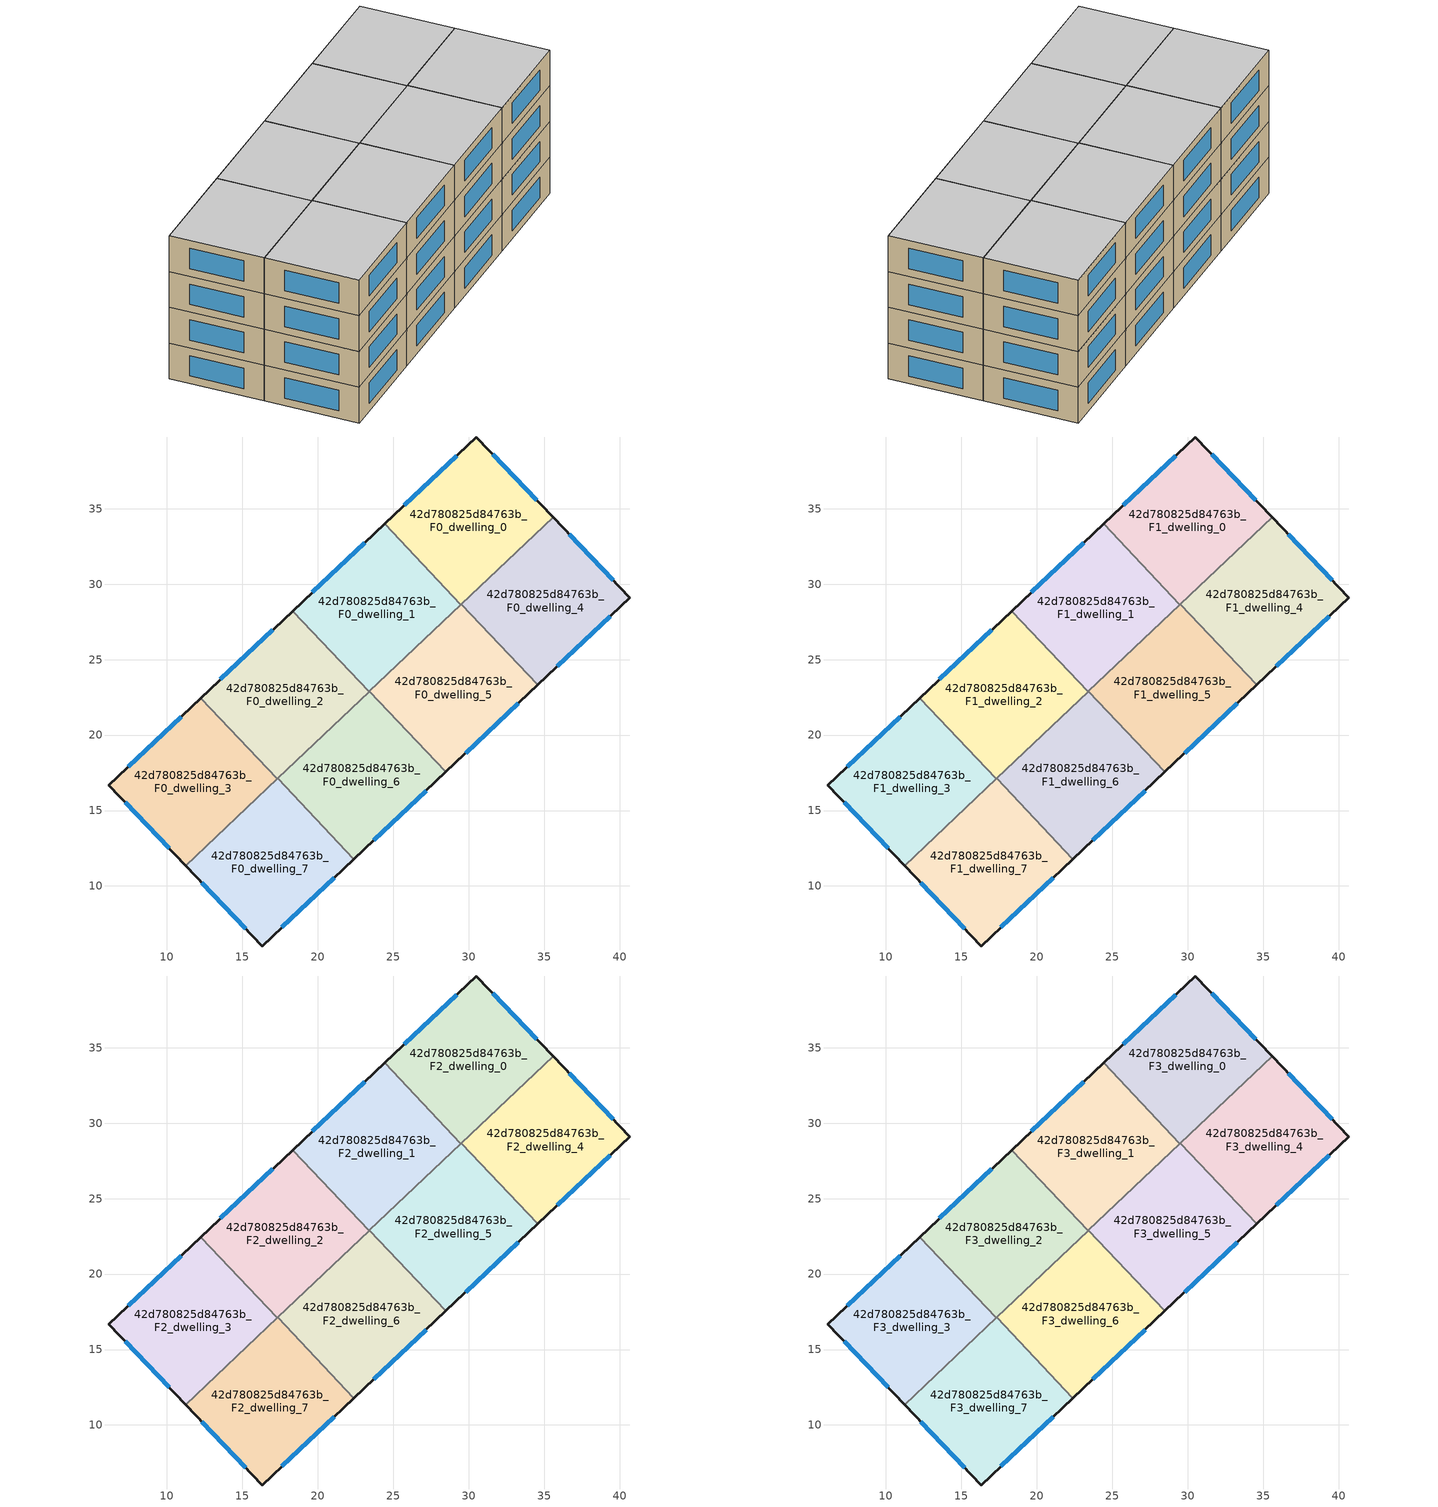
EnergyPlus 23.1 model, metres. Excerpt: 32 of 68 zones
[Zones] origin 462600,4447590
42d780825d84763b_F0_dwelling_0
 floor ground (EU_floor_Construction): 30.5,39.75 35.58,34.43 29.48,28.65 24.42,33.99 z0
 wall outside (EU_wall_Construction): 35.58,34.43 30.5,39.75 24.42,33.99 z0:3
 wall to 42d780825d84763b_F0_dwelling_1 (EU_wall_Construction): 24.42,33.99 29.48,28.65 z0:3
 wall to 42d780825d84763b_F0_dwelling_4 (EU_wall_Construction): 29.5,28.67 35.58,34.43 z0:3
 wall to 42d780825d84763b_F0_dwelling_5 (EU_wall_Construction): 29.48,28.65 29.5,28.67 z0:3
 window (EU_Window_Construction): 34.49,35.57 31.59,38.61 / 29.2,38.52 25.72,35.22 z0.64:2.36
42d780825d84763b_F0_dwelling_1
 floor ground (EU_floor_Construction): 24.42,33.99 29.48,28.65 23.39,22.88 18.33,28.22 z0
 wall outside (EU_wall_Construction): 24.42,33.99 18.33,28.22 z0:3
 wall to 42d780825d84763b_F0_dwelling_2 (EU_wall_Construction): 18.33,28.22 23.39,22.88 z0:3
 wall to 42d780825d84763b_F0_dwelling_5 (EU_wall_Construction): 23.42,22.9 29.48,28.65 z0:3
 wall to 42d780825d84763b_F0_dwelling_6 (EU_wall_Construction): 23.39,22.88 23.42,22.9 z0:3
 window (EU_Window_Construction): 23.11,32.75 19.63,29.45 z0.64:2.36
42d780825d84763b_F0_dwelling_2
 floor ground (EU_floor_Construction): 18.33,28.22 23.39,22.88 17.3,17.1 12.24,22.45 z0
 wall outside (EU_wall_Construction): 18.33,28.22 12.24,22.45 z0:3
 wall to 42d780825d84763b_F0_dwelling_3 (EU_wall_Construction): 12.24,22.45 17.3,17.1 z0:3
 wall to 42d780825d84763b_F0_dwelling_6 (EU_wall_Construction): 17.33,17.13 23.39,22.88 z0:3
 wall to 42d780825d84763b_F0_dwelling_7 (EU_wall_Construction): 17.3,17.1 17.33,17.13 z0:3
 window (EU_Window_Construction): 17.02,26.98 13.54,23.68 z0.64:2.36
42d780825d84763b_F0_dwelling_3
 floor ground (EU_floor_Construction): 12.24,22.45 17.3,17.1 11.23,11.35 6.14,16.67 z0
 wall outside (EU_wall_Construction): 12.24,22.45 6.14,16.67 11.23,11.35 z0:3
 wall to 42d780825d84763b_F0_dwelling_7 (EU_wall_Construction): 11.23,11.35 17.3,17.1 z0:3
 window (EU_Window_Construction): 7.23,15.53 10.14,12.49 / 10.93,21.21 7.45,17.91 z0.64:2.36
42d780825d84763b_F0_dwelling_4
 floor ground (EU_floor_Construction): 35.58,34.43 40.67,29.11 34.57,23.33 29.5,28.67 z0
 wall outside (EU_wall_Construction): 34.57,23.33 40.67,29.11 35.58,34.43 z0:3
 wall to 42d780825d84763b_F0_dwelling_5 (EU_wall_Construction): 29.5,28.67 34.57,23.33 z0:3
 window (EU_Window_Construction): 39.58,30.25 36.67,33.29 / 35.88,24.57 39.36,27.87 z0.64:2.36
42d780825d84763b_F0_dwelling_5
 floor ground (EU_floor_Construction): 29.5,28.67 34.57,23.33 28.48,17.56 23.42,22.9 z0
 wall outside (EU_wall_Construction): 28.48,17.56 34.57,23.33 z0:3
 wall to 42d780825d84763b_F0_dwelling_6 (EU_wall_Construction): 23.42,22.9 28.48,17.56 z0:3
 window (EU_Window_Construction): 29.78,18.79 33.26,22.09 z0.64:2.36
42d780825d84763b_F0_dwelling_6
 floor ground (EU_floor_Construction): 23.42,22.9 28.48,17.56 22.39,11.79 17.33,17.13 z0
 wall outside (EU_wall_Construction): 22.39,11.79 28.48,17.56 z0:3
 wall to 42d780825d84763b_F0_dwelling_7 (EU_wall_Construction): 17.33,17.13 22.39,11.79 z0:3
 window (EU_Window_Construction): 23.7,13.02 27.18,16.32 z0.64:2.36
42d780825d84763b_F0_dwelling_7
 floor ground (EU_floor_Construction): 17.33,17.13 22.39,11.79 16.31,6.02 11.23,11.35 z0
 wall outside (EU_wall_Construction): 11.23,11.35 16.31,6.02 22.39,11.79 z0:3
 window (EU_Window_Construction): 17.62,7.26 21.09,10.55 / 12.32,10.21 15.22,7.16 z0.64:2.36
42d780825d84763b_F1_dwelling_0
 floor to 42d780825d84763b_F0_dwelling_0 (EU_floor_Construction): 30.5,39.75 35.58,34.43 29.48,28.65 24.42,33.99 z3
 wall outside (EU_wall_Construction): 35.58,34.43 30.5,39.75 24.42,33.99 z3:6
 wall to 42d780825d84763b_F1_dwelling_1 (EU_wall_Construction): 24.42,33.99 29.48,28.65 z3:6
 wall to 42d780825d84763b_F1_dwelling_4 (EU_wall_Construction): 29.5,28.67 35.58,34.43 z3:6
 wall to 42d780825d84763b_F1_dwelling_5 (EU_wall_Construction): 29.48,28.65 29.5,28.67 z3:6
 window (EU_Window_Construction): 34.49,35.57 31.59,38.61 / 29.2,38.52 25.72,35.22 z3.64:5.36
42d780825d84763b_F1_dwelling_1
 floor to 42d780825d84763b_F0_dwelling_1 (EU_floor_Construction): 24.42,33.99 29.48,28.65 23.39,22.88 18.33,28.22 z3
 wall outside (EU_wall_Construction): 24.42,33.99 18.33,28.22 z3:6
 wall to 42d780825d84763b_F1_dwelling_2 (EU_wall_Construction): 18.33,28.22 23.39,22.88 z3:6
 wall to 42d780825d84763b_F1_dwelling_5 (EU_wall_Construction): 23.42,22.9 29.48,28.65 z3:6
 wall to 42d780825d84763b_F1_dwelling_6 (EU_wall_Construction): 23.39,22.88 23.42,22.9 z3:6
 window (EU_Window_Construction): 23.11,32.75 19.63,29.45 z3.64:5.36
42d780825d84763b_F1_dwelling_2
 floor to 42d780825d84763b_F0_dwelling_2 (EU_floor_Construction): 18.33,28.22 23.39,22.88 17.3,17.1 12.24,22.45 z3
 wall outside (EU_wall_Construction): 18.33,28.22 12.24,22.45 z3:6
 wall to 42d780825d84763b_F1_dwelling_3 (EU_wall_Construction): 12.24,22.45 17.3,17.1 z3:6
 wall to 42d780825d84763b_F1_dwelling_6 (EU_wall_Construction): 17.33,17.13 23.39,22.88 z3:6
 wall to 42d780825d84763b_F1_dwelling_7 (EU_wall_Construction): 17.3,17.1 17.33,17.13 z3:6
 window (EU_Window_Construction): 17.02,26.98 13.54,23.68 z3.64:5.36
42d780825d84763b_F1_dwelling_3
 floor to 42d780825d84763b_F0_dwelling_3 (EU_floor_Construction): 12.24,22.45 17.3,17.1 11.23,11.35 6.14,16.67 z3
 wall outside (EU_wall_Construction): 12.24,22.45 6.14,16.67 11.23,11.35 z3:6
 wall to 42d780825d84763b_F1_dwelling_7 (EU_wall_Construction): 11.23,11.35 17.3,17.1 z3:6
 window (EU_Window_Construction): 7.23,15.53 10.14,12.49 / 10.93,21.21 7.45,17.91 z3.64:5.36
42d780825d84763b_F1_dwelling_4
 floor to 42d780825d84763b_F0_dwelling_4 (EU_floor_Construction): 35.58,34.43 40.67,29.11 34.57,23.33 29.5,28.67 z3
 wall outside (EU_wall_Construction): 34.57,23.33 40.67,29.11 35.58,34.43 z3:6
 wall to 42d780825d84763b_F1_dwelling_5 (EU_wall_Construction): 29.5,28.67 34.57,23.33 z3:6
 window (EU_Window_Construction): 39.58,30.25 36.67,33.29 / 35.88,24.57 39.36,27.87 z3.64:5.36
42d780825d84763b_F1_dwelling_5
 floor to 42d780825d84763b_F0_dwelling_5 (EU_floor_Construction): 29.5,28.67 34.57,23.33 28.48,17.56 23.42,22.9 z3
 wall outside (EU_wall_Construction): 28.48,17.56 34.57,23.33 z3:6
 wall to 42d780825d84763b_F1_dwelling_6 (EU_wall_Construction): 23.42,22.9 28.48,17.56 z3:6
 window (EU_Window_Construction): 29.78,18.79 33.26,22.09 z3.64:5.36
42d780825d84763b_F1_dwelling_6
 floor to 42d780825d84763b_F0_dwelling_6 (EU_floor_Construction): 23.42,22.9 28.48,17.56 22.39,11.79 17.33,17.13 z3
 wall outside (EU_wall_Construction): 22.39,11.79 28.48,17.56 z3:6
 wall to 42d780825d84763b_F1_dwelling_7 (EU_wall_Construction): 17.33,17.13 22.39,11.79 z3:6
 window (EU_Window_Construction): 23.7,13.02 27.18,16.32 z3.64:5.36
42d780825d84763b_F1_dwelling_7
 floor to 42d780825d84763b_F0_dwelling_7 (EU_floor_Construction): 17.33,17.13 22.39,11.79 16.31,6.02 11.23,11.35 z3
 wall outside (EU_wall_Construction): 11.23,11.35 16.31,6.02 22.39,11.79 z3:6
 window (EU_Window_Construction): 17.62,7.26 21.09,10.55 / 12.32,10.21 15.22,7.16 z3.64:5.36
42d780825d84763b_F2_dwelling_0
 floor to 42d780825d84763b_F1_dwelling_0 (EU_floor_Construction): 30.5,39.75 35.58,34.43 29.48,28.65 24.42,33.99 z6
 wall outside (EU_wall_Construction): 35.58,34.43 30.5,39.75 24.42,33.99 z6:9
 wall to 42d780825d84763b_F2_dwelling_1 (EU_wall_Construction): 24.42,33.99 29.48,28.65 z6:9
 wall to 42d780825d84763b_F2_dwelling_4 (EU_wall_Construction): 29.5,28.67 35.58,34.43 z6:9
 wall to 42d780825d84763b_F2_dwelling_5 (EU_wall_Construction): 29.48,28.65 29.5,28.67 z6:9
 window (EU_Window_Construction): 34.49,35.57 31.59,38.61 / 29.2,38.52 25.72,35.22 z6.64:8.36
42d780825d84763b_F2_dwelling_1
 floor to 42d780825d84763b_F1_dwelling_1 (EU_floor_Construction): 24.42,33.99 29.48,28.65 23.39,22.88 18.33,28.22 z6
 wall outside (EU_wall_Construction): 24.42,33.99 18.33,28.22 z6:9
 wall to 42d780825d84763b_F2_dwelling_2 (EU_wall_Construction): 18.33,28.22 23.39,22.88 z6:9
 wall to 42d780825d84763b_F2_dwelling_5 (EU_wall_Construction): 23.42,22.9 29.48,28.65 z6:9
 wall to 42d780825d84763b_F2_dwelling_6 (EU_wall_Construction): 23.39,22.88 23.42,22.9 z6:9
 window (EU_Window_Construction): 23.11,32.75 19.63,29.45 z6.64:8.36
42d780825d84763b_F2_dwelling_2
 floor to 42d780825d84763b_F1_dwelling_2 (EU_floor_Construction): 18.33,28.22 23.39,22.88 17.3,17.1 12.24,22.45 z6
 wall outside (EU_wall_Construction): 18.33,28.22 12.24,22.45 z6:9
 wall to 42d780825d84763b_F2_dwelling_3 (EU_wall_Construction): 12.24,22.45 17.3,17.1 z6:9
 wall to 42d780825d84763b_F2_dwelling_6 (EU_wall_Construction): 17.33,17.13 23.39,22.88 z6:9
 wall to 42d780825d84763b_F2_dwelling_7 (EU_wall_Construction): 17.3,17.1 17.33,17.13 z6:9
 window (EU_Window_Construction): 17.02,26.98 13.54,23.68 z6.64:8.36
42d780825d84763b_F2_dwelling_3
 floor to 42d780825d84763b_F1_dwelling_3 (EU_floor_Construction): 12.24,22.45 17.3,17.1 11.23,11.35 6.14,16.67 z6
 wall outside (EU_wall_Construction): 12.24,22.45 6.14,16.67 11.23,11.35 z6:9
 wall to 42d780825d84763b_F2_dwelling_7 (EU_wall_Construction): 11.23,11.35 17.3,17.1 z6:9
 window (EU_Window_Construction): 7.23,15.53 10.14,12.49 / 10.93,21.21 7.45,17.91 z6.64:8.36
42d780825d84763b_F2_dwelling_4
 floor to 42d780825d84763b_F1_dwelling_4 (EU_floor_Construction): 35.58,34.43 40.67,29.11 34.57,23.33 29.5,28.67 z6
 wall outside (EU_wall_Construction): 34.57,23.33 40.67,29.11 35.58,34.43 z6:9
 wall to 42d780825d84763b_F2_dwelling_5 (EU_wall_Construction): 29.5,28.67 34.57,23.33 z6:9
 window (EU_Window_Construction): 39.58,30.25 36.67,33.29 / 35.88,24.57 39.36,27.87 z6.64:8.36
42d780825d84763b_F2_dwelling_5
 floor to 42d780825d84763b_F1_dwelling_5 (EU_floor_Construction): 29.5,28.67 34.57,23.33 28.48,17.56 23.42,22.9 z6
 wall outside (EU_wall_Construction): 28.48,17.56 34.57,23.33 z6:9
 wall to 42d780825d84763b_F2_dwelling_6 (EU_wall_Construction): 23.42,22.9 28.48,17.56 z6:9
 window (EU_Window_Construction): 29.78,18.79 33.26,22.09 z6.64:8.36
42d780825d84763b_F2_dwelling_6
 floor to 42d780825d84763b_F1_dwelling_6 (EU_floor_Construction): 23.42,22.9 28.48,17.56 22.39,11.79 17.33,17.13 z6
 wall outside (EU_wall_Construction): 22.39,11.79 28.48,17.56 z6:9
 wall to 42d780825d84763b_F2_dwelling_7 (EU_wall_Construction): 17.33,17.13 22.39,11.79 z6:9
 window (EU_Window_Construction): 23.7,13.02 27.18,16.32 z6.64:8.36
42d780825d84763b_F2_dwelling_7
 floor to 42d780825d84763b_F1_dwelling_7 (EU_floor_Construction): 17.33,17.13 22.39,11.79 16.31,6.02 11.23,11.35 z6
 wall outside (EU_wall_Construction): 11.23,11.35 16.31,6.02 22.39,11.79 z6:9
 window (EU_Window_Construction): 17.62,7.26 21.09,10.55 / 12.32,10.21 15.22,7.16 z6.64:8.36
42d780825d84763b_F3_dwelling_0
 floor to 42d780825d84763b_F2_dwelling_0 (EU_floor_Construction): 30.5,39.75 35.58,34.43 29.48,28.65 24.42,33.99 z9
 wall outside (EU_wall_Construction): 35.58,34.43 30.5,39.75 24.42,33.99 z9:12
 wall to 42d780825d84763b_F3_dwelling_1 (EU_wall_Construction): 24.42,33.99 29.48,28.65 z9:12
 wall to 42d780825d84763b_F3_dwelling_4 (EU_wall_Construction): 29.5,28.67 35.58,34.43 z9:12
 wall to 42d780825d84763b_F3_dwelling_5 (EU_wall_Construction): 29.48,28.65 29.5,28.67 z9:12
 window (EU_Window_Construction): 34.49,35.57 31.59,38.61 / 29.2,38.52 25.72,35.22 z9.64:11.36
 ceiling to 42d780825d84763b_F4_dwelling_0 (EU_floor_Construction): 35.58,34.43 30.5,39.75 24.42,33.99 29.48,28.65 z12
42d780825d84763b_F3_dwelling_1
 floor to 42d780825d84763b_F2_dwelling_1 (EU_floor_Construction): 24.42,33.99 29.48,28.65 23.39,22.88 18.33,28.22 z9
 wall outside (EU_wall_Construction): 24.42,33.99 18.33,28.22 z9:12
 wall to 42d780825d84763b_F3_dwelling_2 (EU_wall_Construction): 18.33,28.22 23.39,22.88 z9:12
 wall to 42d780825d84763b_F3_dwelling_5 (EU_wall_Construction): 23.42,22.9 29.48,28.65 z9:12
 wall to 42d780825d84763b_F3_dwelling_6 (EU_wall_Construction): 23.39,22.88 23.42,22.9 z9:12
 window (EU_Window_Construction): 23.11,32.75 19.63,29.45 z9.64:11.36
 ceiling to 42d780825d84763b_F4_dwelling_1 (EU_floor_Construction): 29.48,28.65 24.42,33.99 18.33,28.22 23.39,22.88 z12
42d780825d84763b_F3_dwelling_2
 floor to 42d780825d84763b_F2_dwelling_2 (EU_floor_Construction): 18.33,28.22 23.39,22.88 17.3,17.1 12.24,22.45 z9
 wall outside (EU_wall_Construction): 18.33,28.22 12.24,22.45 z9:12
 wall to 42d780825d84763b_F3_dwelling_3 (EU_wall_Construction): 12.24,22.45 17.3,17.1 z9:12
 wall to 42d780825d84763b_F3_dwelling_6 (EU_wall_Construction): 17.33,17.13 23.39,22.88 z9:12
 wall to 42d780825d84763b_F3_dwelling_7 (EU_wall_Construction): 17.3,17.1 17.33,17.13 z9:12
 window (EU_Window_Construction): 17.02,26.98 13.54,23.68 z9.64:11.36
 ceiling to 42d780825d84763b_F4_dwelling_2 (EU_floor_Construction): 23.39,22.88 18.33,28.22 12.24,22.45 17.3,17.1 z12
42d780825d84763b_F3_dwelling_3
 floor to 42d780825d84763b_F2_dwelling_3 (EU_floor_Construction): 12.24,22.45 17.3,17.1 11.23,11.35 6.14,16.67 z9
 wall outside (EU_wall_Construction): 12.24,22.45 6.14,16.67 11.23,11.35 z9:12
 wall to 42d780825d84763b_F3_dwelling_7 (EU_wall_Construction): 11.23,11.35 17.3,17.1 z9:12
 window (EU_Window_Construction): 7.23,15.53 10.14,12.49 / 10.93,21.21 7.45,17.91 z9.64:11.36
 ceiling to 42d780825d84763b_F4_dwelling_3 (EU_floor_Construction): 17.3,17.1 12.24,22.45 6.14,16.67 11.23,11.35 z12
42d780825d84763b_F3_dwelling_4
 floor to 42d780825d84763b_F2_dwelling_4 (EU_floor_Construction): 35.58,34.43 40.67,29.11 34.57,23.33 29.5,28.67 z9
 wall outside (EU_wall_Construction): 34.57,23.33 40.67,29.11 35.58,34.43 z9:12
 wall to 42d780825d84763b_F3_dwelling_5 (EU_wall_Construction): 29.5,28.67 34.57,23.33 z9:12
 window (EU_Window_Construction): 39.58,30.25 36.67,33.29 / 35.88,24.57 39.36,27.87 z9.64:11.36
 ceiling to 42d780825d84763b_F4_dwelling_4 (EU_floor_Construction): 40.67,29.11 35.58,34.43 29.5,28.67 34.57,23.33 z12
42d780825d84763b_F3_dwelling_5
 floor to 42d780825d84763b_F2_dwelling_5 (EU_floor_Construction): 29.5,28.67 34.57,23.33 28.48,17.56 23.42,22.9 z9
 wall outside (EU_wall_Construction): 28.48,17.56 34.57,23.33 z9:12
 wall to 42d780825d84763b_F3_dwelling_6 (EU_wall_Construction): 23.42,22.9 28.48,17.56 z9:12
 window (EU_Window_Construction): 29.78,18.79 33.26,22.09 z9.64:11.36
 ceiling to 42d780825d84763b_F4_dwelling_5 (EU_floor_Construction): 34.57,23.33 29.5,28.67 23.42,22.9 28.48,17.56 z12
42d780825d84763b_F3_dwelling_6
 floor to 42d780825d84763b_F2_dwelling_6 (EU_floor_Construction): 23.42,22.9 28.48,17.56 22.39,11.79 17.33,17.13 z9
 wall outside (EU_wall_Construction): 22.39,11.79 28.48,17.56 z9:12
 wall to 42d780825d84763b_F3_dwelling_7 (EU_wall_Construction): 17.33,17.13 22.39,11.79 z9:12
 window (EU_Window_Construction): 23.7,13.02 27.18,16.32 z9.64:11.36
 ceiling to 42d780825d84763b_F4_dwelling_6 (EU_floor_Construction): 28.48,17.56 23.42,22.9 17.33,17.13 22.39,11.79 z12
42d780825d84763b_F3_dwelling_7
 floor to 42d780825d84763b_F2_dwelling_7 (EU_floor_Construction): 17.33,17.13 22.39,11.79 16.31,6.02 11.23,11.35 z9
 wall outside (EU_wall_Construction): 11.23,11.35 16.31,6.02 22.39,11.79 z9:12
 window (EU_Window_Construction): 17.62,7.26 21.09,10.55 / 12.32,10.21 15.22,7.16 z9.64:11.36
 ceiling to 42d780825d84763b_F4_dwelling_7 (EU_floor_Construction): 22.39,11.79 17.33,17.13 11.23,11.35 16.31,6.02 z12
[Building]
EU S2 Campaign: North Axis=0; Terrain=City; Solar Distribution=FullExterior
[Site:Location]
Yerevan-Zvartnots.Intl.AP: Latitude=40.15; Longitude=44.383; Time Zone=4; Elevation=854
[SizingPeriod:WeatherFileDays]
AnnualSizingPeriod: Begin Month=1; Begin Day of Month=1; End Month=12; End Day of Month=31; Day of Week for Start Day=Monday; Use Weather File Daylight Saving Period=No; Use Weather File Rain and Snow Indicators=No
[MATERIAL]
EU_InternalMass_Material: Roughness=MediumRough; Thickness=0.1; Conductivity=1; Density=1800; Specific Heat=900; Thermal Absorptance=0.9; Solar Absorptance=0.7; Visible Absorptance=0.7
[MATERIAL:NOMASS] Roughness=MediumRough; Thermal Absorptance=0.9; Solar Absorptance=0.7; Visible Absorptance=0.7
Name | Thermal Resistance
EU_wall_NoMass | 1.05043
EU_floor_NoMass | 0.478065
[WINDOWMATERIAL:SIMPLEGLAZINGSYSTEM]
EU_Window_SimpleGlazing: UFactor=2.5566; Solar Heat Gain Coefficient=0.75; Visible Transmittance=0.75
[CONSTRUCTION]
EU_wall_Construction: EU_wall_NoMass
EU_floor_Construction: EU_floor_NoMass
EU_Window_Construction: EU_Window_SimpleGlazing
EU_InternalMass_Construction: EU_InternalMass_Material
[ZONE] Type=1; Multiplier=1; Ceiling Height=autocalculate; Floor Area=autocalculate; Part of Total Floor Area=Yes
Name | Volume
42d780825d84763b_F0_dwelling_0; 42d780825d84763b_F1_dwelling_0; 42d780825d84763b_F2_dwelling_0; 42d780825d84763b_F3_dwelling_0; 42d780825d84763b_F0_dwelling_7; 42d780825d84763b_F1_dwelling_7; 42d780825d84763b_F2_dwelling_7; 42d780825d84763b_F3_dwelling_7 | 185.261
42d780825d84763b_F0_dwelling_1; 42d780825d84763b_F1_dwelling_1; 42d780825d84763b_F2_dwelling_1; 42d780825d84763b_F3_dwelling_1 | 185.249
42d780825d84763b_F0_dwelling_2; 42d780825d84763b_F1_dwelling_2; 42d780825d84763b_F2_dwelling_2; 42d780825d84763b_F3_dwelling_2 | 185.243
42d780825d84763b_F0_dwelling_3; 42d780825d84763b_F1_dwelling_3; 42d780825d84763b_F2_dwelling_3; 42d780825d84763b_F3_dwelling_3 | 185.229
42d780825d84763b_F0_dwelling_4; 42d780825d84763b_F1_dwelling_4; 42d780825d84763b_F2_dwelling_4; 42d780825d84763b_F3_dwelling_4 | 185.262
42d780825d84763b_F0_dwelling_5; 42d780825d84763b_F1_dwelling_5; 42d780825d84763b_F2_dwelling_5; 42d780825d84763b_F3_dwelling_5 | 185.27
42d780825d84763b_F0_dwelling_6; 42d780825d84763b_F1_dwelling_6; 42d780825d84763b_F2_dwelling_6; 42d780825d84763b_F3_dwelling_6 | 185.236
[INTERNALMASS] Construction=EU_InternalMass_Construction
Name | Zone or ZoneList | Surface Area
42d780825d84763b_F0_dwelling_0_EU_InternalMass | 42d780825d84763b_F0_dwelling_0 | 61.7539
42d780825d84763b_F0_dwelling_1_EU_InternalMass | 42d780825d84763b_F0_dwelling_1 | 61.7496
42d780825d84763b_F0_dwelling_2_EU_InternalMass | 42d780825d84763b_F0_dwelling_2 | 61.7477
42d780825d84763b_F0_dwelling_3_EU_InternalMass | 42d780825d84763b_F0_dwelling_3 | 61.743
42d780825d84763b_F0_dwelling_4_EU_InternalMass | 42d780825d84763b_F0_dwelling_4 | 61.7539
42d780825d84763b_F0_dwelling_5_EU_InternalMass | 42d780825d84763b_F0_dwelling_5 | 61.7565
42d780825d84763b_F0_dwelling_6_EU_InternalMass | 42d780825d84763b_F0_dwelling_6 | 61.7454
42d780825d84763b_F0_dwelling_7_EU_InternalMass | 42d780825d84763b_F0_dwelling_7 | 61.7537
42d780825d84763b_F1_dwelling_0_EU_InternalMass | 42d780825d84763b_F1_dwelling_0 | 61.7539
42d780825d84763b_F1_dwelling_1_EU_InternalMass | 42d780825d84763b_F1_dwelling_1 | 61.7496
42d780825d84763b_F1_dwelling_2_EU_InternalMass | 42d780825d84763b_F1_dwelling_2 | 61.7477
42d780825d84763b_F1_dwelling_3_EU_InternalMass | 42d780825d84763b_F1_dwelling_3 | 61.743
42d780825d84763b_F1_dwelling_4_EU_InternalMass | 42d780825d84763b_F1_dwelling_4 | 61.7539
42d780825d84763b_F1_dwelling_5_EU_InternalMass | 42d780825d84763b_F1_dwelling_5 | 61.7565
42d780825d84763b_F1_dwelling_6_EU_InternalMass | 42d780825d84763b_F1_dwelling_6 | 61.7454
42d780825d84763b_F1_dwelling_7_EU_InternalMass | 42d780825d84763b_F1_dwelling_7 | 61.7537
42d780825d84763b_F2_dwelling_0_EU_InternalMass | 42d780825d84763b_F2_dwelling_0 | 61.7539
42d780825d84763b_F2_dwelling_1_EU_InternalMass | 42d780825d84763b_F2_dwelling_1 | 61.7496
42d780825d84763b_F2_dwelling_2_EU_InternalMass | 42d780825d84763b_F2_dwelling_2 | 61.7477
42d780825d84763b_F2_dwelling_3_EU_InternalMass | 42d780825d84763b_F2_dwelling_3 | 61.743
42d780825d84763b_F2_dwelling_4_EU_InternalMass | 42d780825d84763b_F2_dwelling_4 | 61.7539
42d780825d84763b_F2_dwelling_5_EU_InternalMass | 42d780825d84763b_F2_dwelling_5 | 61.7565
42d780825d84763b_F2_dwelling_6_EU_InternalMass | 42d780825d84763b_F2_dwelling_6 | 61.7454
42d780825d84763b_F2_dwelling_7_EU_InternalMass | 42d780825d84763b_F2_dwelling_7 | 61.7537
42d780825d84763b_F3_dwelling_0_EU_InternalMass | 42d780825d84763b_F3_dwelling_0 | 61.7539
42d780825d84763b_F3_dwelling_1_EU_InternalMass | 42d780825d84763b_F3_dwelling_1 | 61.7496
42d780825d84763b_F3_dwelling_2_EU_InternalMass | 42d780825d84763b_F3_dwelling_2 | 61.7477
42d780825d84763b_F3_dwelling_3_EU_InternalMass | 42d780825d84763b_F3_dwelling_3 | 61.743
42d780825d84763b_F3_dwelling_4_EU_InternalMass | 42d780825d84763b_F3_dwelling_4 | 61.7539
42d780825d84763b_F3_dwelling_5_EU_InternalMass | 42d780825d84763b_F3_dwelling_5 | 61.7565
42d780825d84763b_F3_dwelling_6_EU_InternalMass | 42d780825d84763b_F3_dwelling_6 | 61.7454
42d780825d84763b_F3_dwelling_7_EU_InternalMass | 42d780825d84763b_F3_dwelling_7 | 61.7537
[OTHEREQUIPMENT] Fuel Type=Electricity; Design Level Calculation Method=Watts/Area; Power per Zone Floor Area=1; Fraction Latent=0; Fraction Radiant=0; Fraction Lost=0; Carbon Dioxide Generation Rate=0; EndUse Subcategory=EU_Step8_InternalGains
Name | Zone or ZoneList or Space or SpaceList | Schedule
EU_Step8_InternalGain_42d780825d84763b_F0_dwelling_0_f000 | 42d780825d84763b_F0_dwelling_0 | EU_Step8_GainSchedule_42d780825d84763b_F0_dwelling_0_f000
EU_Step8_InternalGain_42d780825d84763b_F0_dwelling_1_f000 | 42d780825d84763b_F0_dwelling_1 | EU_Step8_GainSchedule_42d780825d84763b_F0_dwelling_1_f000
EU_Step8_InternalGain_42d780825d84763b_F0_dwelling_2_f000 | 42d780825d84763b_F0_dwelling_2 | EU_Step8_GainSchedule_42d780825d84763b_F0_dwelling_2_f000
EU_Step8_InternalGain_42d780825d84763b_F0_dwelling_3_f000 | 42d780825d84763b_F0_dwelling_3 | EU_Step8_GainSchedule_42d780825d84763b_F0_dwelling_3_f000
EU_Step8_InternalGain_42d780825d84763b_F0_dwelling_4_f000 | 42d780825d84763b_F0_dwelling_4 | EU_Step8_GainSchedule_42d780825d84763b_F0_dwelling_4_f000
EU_Step8_InternalGain_42d780825d84763b_F0_dwelling_5_f000 | 42d780825d84763b_F0_dwelling_5 | EU_Step8_GainSchedule_42d780825d84763b_F0_dwelling_5_f000
EU_Step8_InternalGain_42d780825d84763b_F0_dwelling_6_f000 | 42d780825d84763b_F0_dwelling_6 | EU_Step8_GainSchedule_42d780825d84763b_F0_dwelling_6_f000
EU_Step8_InternalGain_42d780825d84763b_F0_dwelling_7_f000 | 42d780825d84763b_F0_dwelling_7 | EU_Step8_GainSchedule_42d780825d84763b_F0_dwelling_7_f000
EU_Step8_InternalGain_42d780825d84763b_F1_dwelling_0_f000 | 42d780825d84763b_F1_dwelling_0 | EU_Step8_GainSchedule_42d780825d84763b_F1_dwelling_0_f000
EU_Step8_InternalGain_42d780825d84763b_F1_dwelling_1_f000 | 42d780825d84763b_F1_dwelling_1 | EU_Step8_GainSchedule_42d780825d84763b_F1_dwelling_1_f000
EU_Step8_InternalGain_42d780825d84763b_F1_dwelling_2_f000 | 42d780825d84763b_F1_dwelling_2 | EU_Step8_GainSchedule_42d780825d84763b_F1_dwelling_2_f000
EU_Step8_InternalGain_42d780825d84763b_F1_dwelling_3_f000 | 42d780825d84763b_F1_dwelling_3 | EU_Step8_GainSchedule_42d780825d84763b_F1_dwelling_3_f000
EU_Step8_InternalGain_42d780825d84763b_F1_dwelling_4_f000 | 42d780825d84763b_F1_dwelling_4 | EU_Step8_GainSchedule_42d780825d84763b_F1_dwelling_4_f000
EU_Step8_InternalGain_42d780825d84763b_F1_dwelling_5_f000 | 42d780825d84763b_F1_dwelling_5 | EU_Step8_GainSchedule_42d780825d84763b_F1_dwelling_5_f000
EU_Step8_InternalGain_42d780825d84763b_F1_dwelling_6_f000 | 42d780825d84763b_F1_dwelling_6 | EU_Step8_GainSchedule_42d780825d84763b_F1_dwelling_6_f000
EU_Step8_InternalGain_42d780825d84763b_F1_dwelling_7_f000 | 42d780825d84763b_F1_dwelling_7 | EU_Step8_GainSchedule_42d780825d84763b_F1_dwelling_7_f000
EU_Step8_InternalGain_42d780825d84763b_F2_dwelling_0_f000 | 42d780825d84763b_F2_dwelling_0 | EU_Step8_GainSchedule_42d780825d84763b_F2_dwelling_0_f000
EU_Step8_InternalGain_42d780825d84763b_F2_dwelling_1_f000 | 42d780825d84763b_F2_dwelling_1 | EU_Step8_GainSchedule_42d780825d84763b_F2_dwelling_1_f000
EU_Step8_InternalGain_42d780825d84763b_F2_dwelling_2_f000 | 42d780825d84763b_F2_dwelling_2 | EU_Step8_GainSchedule_42d780825d84763b_F2_dwelling_2_f000
EU_Step8_InternalGain_42d780825d84763b_F2_dwelling_3_f000 | 42d780825d84763b_F2_dwelling_3 | EU_Step8_GainSchedule_42d780825d84763b_F2_dwelling_3_f000
EU_Step8_InternalGain_42d780825d84763b_F2_dwelling_4_f000 | 42d780825d84763b_F2_dwelling_4 | EU_Step8_GainSchedule_42d780825d84763b_F2_dwelling_4_f000
EU_Step8_InternalGain_42d780825d84763b_F2_dwelling_5_f000 | 42d780825d84763b_F2_dwelling_5 | EU_Step8_GainSchedule_42d780825d84763b_F2_dwelling_5_f000
EU_Step8_InternalGain_42d780825d84763b_F2_dwelling_6_f000 | 42d780825d84763b_F2_dwelling_6 | EU_Step8_GainSchedule_42d780825d84763b_F2_dwelling_6_f000
EU_Step8_InternalGain_42d780825d84763b_F2_dwelling_7_f000 | 42d780825d84763b_F2_dwelling_7 | EU_Step8_GainSchedule_42d780825d84763b_F2_dwelling_7_f000
EU_Step8_InternalGain_42d780825d84763b_F3_dwelling_0_f000 | 42d780825d84763b_F3_dwelling_0 | EU_Step8_GainSchedule_42d780825d84763b_F3_dwelling_0_f000
EU_Step8_InternalGain_42d780825d84763b_F3_dwelling_1_f000 | 42d780825d84763b_F3_dwelling_1 | EU_Step8_GainSchedule_42d780825d84763b_F3_dwelling_1_f000
EU_Step8_InternalGain_42d780825d84763b_F3_dwelling_2_f000 | 42d780825d84763b_F3_dwelling_2 | EU_Step8_GainSchedule_42d780825d84763b_F3_dwelling_2_f000
EU_Step8_InternalGain_42d780825d84763b_F3_dwelling_3_f000 | 42d780825d84763b_F3_dwelling_3 | EU_Step8_GainSchedule_42d780825d84763b_F3_dwelling_3_f000
EU_Step8_InternalGain_42d780825d84763b_F3_dwelling_4_f000 | 42d780825d84763b_F3_dwelling_4 | EU_Step8_GainSchedule_42d780825d84763b_F3_dwelling_4_f000
EU_Step8_InternalGain_42d780825d84763b_F3_dwelling_5_f000 | 42d780825d84763b_F3_dwelling_5 | EU_Step8_GainSchedule_42d780825d84763b_F3_dwelling_5_f000
EU_Step8_InternalGain_42d780825d84763b_F3_dwelling_6_f000 | 42d780825d84763b_F3_dwelling_6 | EU_Step8_GainSchedule_42d780825d84763b_F3_dwelling_6_f000
EU_Step8_InternalGain_42d780825d84763b_F3_dwelling_7_f000 | 42d780825d84763b_F3_dwelling_7 | EU_Step8_GainSchedule_42d780825d84763b_F3_dwelling_7_f000
[ZONEVENTILATION:DESIGNFLOWRATE] Schedule=EU_AlwaysOn; Design Flow Rate Calculation Method=AirChanges/Hour; Air Changes per Hour=0.557805; Ventilation Type=Natural; Fan Pressure Rise=0; Fan Total Efficiency=1; Constant Term Coefficient=1; Temperature Term Coefficient=0; Velocity Term Coefficient=0; Velocity Squared Term Coefficient=0; Minimum Indoor Temperature=-100; Maximum Indoor Temperature=100; Delta Temperature=-100; Minimum Outdoor Temperature=-100; Maximum Outdoor Temperature=100; Maximum Wind Speed=40
Name | Zone or ZoneList or Space or SpaceList
EU_ConstantAir_42d780825d84763b_F0_dwelling_0 | 42d780825d84763b_F0_dwelling_0
EU_ConstantAir_42d780825d84763b_F0_dwelling_1 | 42d780825d84763b_F0_dwelling_1
EU_ConstantAir_42d780825d84763b_F0_dwelling_2 | 42d780825d84763b_F0_dwelling_2
EU_ConstantAir_42d780825d84763b_F0_dwelling_3 | 42d780825d84763b_F0_dwelling_3
EU_ConstantAir_42d780825d84763b_F0_dwelling_4 | 42d780825d84763b_F0_dwelling_4
EU_ConstantAir_42d780825d84763b_F0_dwelling_5 | 42d780825d84763b_F0_dwelling_5
EU_ConstantAir_42d780825d84763b_F0_dwelling_6 | 42d780825d84763b_F0_dwelling_6
EU_ConstantAir_42d780825d84763b_F0_dwelling_7 | 42d780825d84763b_F0_dwelling_7
EU_ConstantAir_42d780825d84763b_F1_dwelling_0 | 42d780825d84763b_F1_dwelling_0
EU_ConstantAir_42d780825d84763b_F1_dwelling_1 | 42d780825d84763b_F1_dwelling_1
EU_ConstantAir_42d780825d84763b_F1_dwelling_2 | 42d780825d84763b_F1_dwelling_2
EU_ConstantAir_42d780825d84763b_F1_dwelling_3 | 42d780825d84763b_F1_dwelling_3
EU_ConstantAir_42d780825d84763b_F1_dwelling_4 | 42d780825d84763b_F1_dwelling_4
EU_ConstantAir_42d780825d84763b_F1_dwelling_5 | 42d780825d84763b_F1_dwelling_5
EU_ConstantAir_42d780825d84763b_F1_dwelling_6 | 42d780825d84763b_F1_dwelling_6
EU_ConstantAir_42d780825d84763b_F1_dwelling_7 | 42d780825d84763b_F1_dwelling_7
EU_ConstantAir_42d780825d84763b_F2_dwelling_0 | 42d780825d84763b_F2_dwelling_0
EU_ConstantAir_42d780825d84763b_F2_dwelling_1 | 42d780825d84763b_F2_dwelling_1
EU_ConstantAir_42d780825d84763b_F2_dwelling_2 | 42d780825d84763b_F2_dwelling_2
EU_ConstantAir_42d780825d84763b_F2_dwelling_3 | 42d780825d84763b_F2_dwelling_3
EU_ConstantAir_42d780825d84763b_F2_dwelling_4 | 42d780825d84763b_F2_dwelling_4
EU_ConstantAir_42d780825d84763b_F2_dwelling_5 | 42d780825d84763b_F2_dwelling_5
EU_ConstantAir_42d780825d84763b_F2_dwelling_6 | 42d780825d84763b_F2_dwelling_6
EU_ConstantAir_42d780825d84763b_F2_dwelling_7 | 42d780825d84763b_F2_dwelling_7
EU_ConstantAir_42d780825d84763b_F3_dwelling_0 | 42d780825d84763b_F3_dwelling_0
EU_ConstantAir_42d780825d84763b_F3_dwelling_1 | 42d780825d84763b_F3_dwelling_1
EU_ConstantAir_42d780825d84763b_F3_dwelling_2 | 42d780825d84763b_F3_dwelling_2
EU_ConstantAir_42d780825d84763b_F3_dwelling_3 | 42d780825d84763b_F3_dwelling_3
EU_ConstantAir_42d780825d84763b_F3_dwelling_4 | 42d780825d84763b_F3_dwelling_4
EU_ConstantAir_42d780825d84763b_F3_dwelling_5 | 42d780825d84763b_F3_dwelling_5
EU_ConstantAir_42d780825d84763b_F3_dwelling_6 | 42d780825d84763b_F3_dwelling_6
EU_ConstantAir_42d780825d84763b_F3_dwelling_7 | 42d780825d84763b_F3_dwelling_7
[HVACTEMPLATE:THERMOSTAT] Constant Heating Setpoint=20; Constant Cooling Setpoint=50
EU_HeatOnly_42d780825d84763b_F0_dwelling_0; EU_HeatOnly_42d780825d84763b_F0_dwelling_1; EU_HeatOnly_42d780825d84763b_F0_dwelling_2; EU_HeatOnly_42d780825d84763b_F0_dwelling_3; EU_HeatOnly_42d780825d84763b_F0_dwelling_4; EU_HeatOnly_42d780825d84763b_F0_dwelling_5; EU_HeatOnly_42d780825d84763b_F0_dwelling_6; EU_HeatOnly_42d780825d84763b_F0_dwelling_7; EU_HeatOnly_42d780825d84763b_F1_dwelling_0; EU_HeatOnly_42d780825d84763b_F1_dwelling_1; EU_HeatOnly_42d780825d84763b_F1_dwelling_2; EU_HeatOnly_42d780825d84763b_F1_dwelling_3; EU_HeatOnly_42d780825d84763b_F1_dwelling_4; EU_HeatOnly_42d780825d84763b_F1_dwelling_5; EU_HeatOnly_42d780825d84763b_F1_dwelling_6; EU_HeatOnly_42d780825d84763b_F1_dwelling_7; EU_HeatOnly_42d780825d84763b_F2_dwelling_0; EU_HeatOnly_42d780825d84763b_F2_dwelling_1; EU_HeatOnly_42d780825d84763b_F2_dwelling_2; EU_HeatOnly_42d780825d84763b_F2_dwelling_3; EU_HeatOnly_42d780825d84763b_F2_dwelling_4; EU_HeatOnly_42d780825d84763b_F2_dwelling_5; EU_HeatOnly_42d780825d84763b_F2_dwelling_6; EU_HeatOnly_42d780825d84763b_F2_dwelling_7; EU_HeatOnly_42d780825d84763b_F3_dwelling_0; EU_HeatOnly_42d780825d84763b_F3_dwelling_1; EU_HeatOnly_42d780825d84763b_F3_dwelling_2; EU_HeatOnly_42d780825d84763b_F3_dwelling_3; EU_HeatOnly_42d780825d84763b_F3_dwelling_4; EU_HeatOnly_42d780825d84763b_F3_dwelling_5; EU_HeatOnly_42d780825d84763b_F3_dwelling_6; EU_HeatOnly_42d780825d84763b_F3_dwelling_7; EU_HeatOnly_42d780825d84763b_F4_dwelling_0; EU_HeatOnly_42d780825d84763b_F4_dwelling_1; EU_HeatOnly_42d780825d84763b_F4_dwelling_2; EU_HeatOnly_42d780825d84763b_F4_dwelling_3; EU_HeatOnly_42d780825d84763b_F4_dwelling_4; EU_HeatOnly_42d780825d84763b_F4_dwelling_5; EU_HeatOnly_42d780825d84763b_F4_dwelling_6; EU_HeatOnly_42d780825d84763b_F4_dwelling_7; EU_HeatOnly_42d780825d84763b_F5_dwelling_0; EU_HeatOnly_42d780825d84763b_F5_dwelling_1; EU_HeatOnly_42d780825d84763b_F5_dwelling_2; EU_HeatOnly_42d780825d84763b_F5_dwelling_3; EU_HeatOnly_42d780825d84763b_F5_dwelling_4; EU_HeatOnly_42d780825d84763b_F5_dwelling_5; EU_HeatOnly_42d780825d84763b_F5_dwelling_6; EU_HeatOnly_42d780825d84763b_F6_dwelling_0; EU_HeatOnly_42d780825d84763b_F6_dwelling_1; EU_HeatOnly_42d780825d84763b_F6_dwelling_2; EU_HeatOnly_42d780825d84763b_F6_dwelling_3; EU_HeatOnly_42d780825d84763b_F6_dwelling_4; EU_HeatOnly_42d780825d84763b_F6_dwelling_5; EU_HeatOnly_42d780825d84763b_F6_dwelling_6; EU_HeatOnly_42d780825d84763b_F7_dwelling_0; EU_HeatOnly_42d780825d84763b_F7_dwelling_1; EU_HeatOnly_42d780825d84763b_F7_dwelling_2; EU_HeatOnly_42d780825d84763b_F7_dwelling_3; EU_HeatOnly_42d780825d84763b_F7_dwelling_4; EU_HeatOnly_42d780825d84763b_F7_dwelling_5; EU_HeatOnly_42d780825d84763b_F7_dwelling_6; EU_HeatOnly_42d780825d84763b_F8_dwelling_0; EU_HeatOnly_42d780825d84763b_F8_dwelling_1; EU_HeatOnly_42d780825d84763b_F8_dwelling_2; EU_HeatOnly_42d780825d84763b_F8_dwelling_3; EU_HeatOnly_42d780825d84763b_F8_dwelling_4; EU_HeatOnly_42d780825d84763b_F8_dwelling_5; EU_HeatOnly_42d780825d84763b_F8_dwelling_6
[HVACTEMPLATE:ZONE:IDEALLOADSAIRSYSTEM] System Availability Schedule=EU_AlwaysOn; Maximum Heating Supply Air Temperature=50; Minimum Cooling Supply Air Temperature=13; Maximum Heating Supply Air Humidity Ratio=0.0156; Minimum Cooling Supply Air Humidity Ratio=0.0077; Heating Limit=NoLimit; Cooling Limit=NoLimit; Heating Availability Schedule=EU_AlwaysOn; Cooling Availability Schedule=EU_CoolingOff; Dehumidification Control Type=ConstantSensibleHeatRatio; Cooling Sensible Heat Ratio=0.7; Dehumidification Setpoint=60; Humidification Control Type=None; Humidification Setpoint=30; Outdoor Air Method=None; Outdoor Air Flow Rate per Person=0.00944; Outdoor Air Flow Rate per Zone Floor Area=0; Outdoor Air Flow Rate per Zone=0; Demand Controlled Ventilation Type=None; Outdoor Air Economizer Type=NoEconomizer; Heat Recovery Type=None; Sensible Heat Recovery Effectiveness=0.7; Latent Heat Recovery Effectiveness=0.65
Name | Template Thermostat
42d780825d84763b_F0_dwelling_0 | EU_HeatOnly_42d780825d84763b_F0_dwelling_0
42d780825d84763b_F0_dwelling_1 | EU_HeatOnly_42d780825d84763b_F0_dwelling_1
42d780825d84763b_F0_dwelling_2 | EU_HeatOnly_42d780825d84763b_F0_dwelling_2
42d780825d84763b_F0_dwelling_3 | EU_HeatOnly_42d780825d84763b_F0_dwelling_3
42d780825d84763b_F0_dwelling_4 | EU_HeatOnly_42d780825d84763b_F0_dwelling_4
42d780825d84763b_F0_dwelling_5 | EU_HeatOnly_42d780825d84763b_F0_dwelling_5
42d780825d84763b_F0_dwelling_6 | EU_HeatOnly_42d780825d84763b_F0_dwelling_6
42d780825d84763b_F0_dwelling_7 | EU_HeatOnly_42d780825d84763b_F0_dwelling_7
42d780825d84763b_F1_dwelling_0 | EU_HeatOnly_42d780825d84763b_F1_dwelling_0
42d780825d84763b_F1_dwelling_1 | EU_HeatOnly_42d780825d84763b_F1_dwelling_1
42d780825d84763b_F1_dwelling_2 | EU_HeatOnly_42d780825d84763b_F1_dwelling_2
42d780825d84763b_F1_dwelling_3 | EU_HeatOnly_42d780825d84763b_F1_dwelling_3
42d780825d84763b_F1_dwelling_4 | EU_HeatOnly_42d780825d84763b_F1_dwelling_4
42d780825d84763b_F1_dwelling_5 | EU_HeatOnly_42d780825d84763b_F1_dwelling_5
42d780825d84763b_F1_dwelling_6 | EU_HeatOnly_42d780825d84763b_F1_dwelling_6
42d780825d84763b_F1_dwelling_7 | EU_HeatOnly_42d780825d84763b_F1_dwelling_7
42d780825d84763b_F2_dwelling_0 | EU_HeatOnly_42d780825d84763b_F2_dwelling_0
42d780825d84763b_F2_dwelling_1 | EU_HeatOnly_42d780825d84763b_F2_dwelling_1
42d780825d84763b_F2_dwelling_2 | EU_HeatOnly_42d780825d84763b_F2_dwelling_2
42d780825d84763b_F2_dwelling_3 | EU_HeatOnly_42d780825d84763b_F2_dwelling_3
42d780825d84763b_F2_dwelling_4 | EU_HeatOnly_42d780825d84763b_F2_dwelling_4
42d780825d84763b_F2_dwelling_5 | EU_HeatOnly_42d780825d84763b_F2_dwelling_5
42d780825d84763b_F2_dwelling_6 | EU_HeatOnly_42d780825d84763b_F2_dwelling_6
42d780825d84763b_F2_dwelling_7 | EU_HeatOnly_42d780825d84763b_F2_dwelling_7
42d780825d84763b_F3_dwelling_0 | EU_HeatOnly_42d780825d84763b_F3_dwelling_0
42d780825d84763b_F3_dwelling_1 | EU_HeatOnly_42d780825d84763b_F3_dwelling_1
42d780825d84763b_F3_dwelling_2 | EU_HeatOnly_42d780825d84763b_F3_dwelling_2
42d780825d84763b_F3_dwelling_3 | EU_HeatOnly_42d780825d84763b_F3_dwelling_3
42d780825d84763b_F3_dwelling_4 | EU_HeatOnly_42d780825d84763b_F3_dwelling_4
42d780825d84763b_F3_dwelling_5 | EU_HeatOnly_42d780825d84763b_F3_dwelling_5
42d780825d84763b_F3_dwelling_6 | EU_HeatOnly_42d780825d84763b_F3_dwelling_6
42d780825d84763b_F3_dwelling_7 | EU_HeatOnly_42d780825d84763b_F3_dwelling_7
[SIZING:ZONE] Zone Cooling Design Supply Air Temperature Input Method=SupplyAirTemperature; Zone Cooling Design Supply Air Temperature=13; Zone Heating Design Supply Air Temperature Input Method=SupplyAirTemperature; Zone Heating Design Supply Air Temperature=50; Zone Cooling Design Supply Air Humidity Ratio=0.008; Zone Heating Design Supply Air Humidity Ratio=0.008; Cooling Design Air Flow Method=DesignDay; Cooling Design Air Flow Rate=0; Cooling Minimum Air Flow per Zone Floor Area=0.000762; Cooling Minimum Air Flow=0; Cooling Minimum Air Flow Fraction=0.2; Heating Design Air Flow Method=DesignDay; Heating Design Air Flow Rate=0; Heating Maximum Air Flow per Zone Floor Area=0.002032; Heating Maximum Air Flow=0.141576; Heating Maximum Air Flow Fraction=0.3; Account for Dedicated Outdoor Air System=No; Dedicated Outdoor Air System Control Strategy=NeutralSupplyAir; Dedicated Outdoor Air Low Setpoint Temperature for Design=autosize; Dedicated Outdoor Air High Setpoint Temperature for Design=autosize; Zone Load Sizing Method=Sensible Load Only No Latent Load; Zone Latent Cooling Design Supply Air Humidity Ratio Input Method=HumidityRatioDifference; Zone Cooling Design Supply Air Humidity Ratio Difference=0.005; Zone Latent Heating Design Supply Air Humidity Ratio Input Method=HumidityRatioDifference; Zone Humidification Design Supply Air Humidity Ratio Difference=0.005
42d780825d84763b_F0_dwelling_0; 42d780825d84763b_F0_dwelling_1; 42d780825d84763b_F0_dwelling_2; 42d780825d84763b_F0_dwelling_3; 42d780825d84763b_F0_dwelling_4; 42d780825d84763b_F0_dwelling_5; 42d780825d84763b_F0_dwelling_6; 42d780825d84763b_F0_dwelling_7; 42d780825d84763b_F1_dwelling_0; 42d780825d84763b_F1_dwelling_1; 42d780825d84763b_F1_dwelling_2; 42d780825d84763b_F1_dwelling_3; 42d780825d84763b_F1_dwelling_4; 42d780825d84763b_F1_dwelling_5; 42d780825d84763b_F1_dwelling_6; 42d780825d84763b_F1_dwelling_7; 42d780825d84763b_F2_dwelling_0; 42d780825d84763b_F2_dwelling_1; 42d780825d84763b_F2_dwelling_2; 42d780825d84763b_F2_dwelling_3; 42d780825d84763b_F2_dwelling_4; 42d780825d84763b_F2_dwelling_5; 42d780825d84763b_F2_dwelling_6; 42d780825d84763b_F2_dwelling_7; 42d780825d84763b_F3_dwelling_0; 42d780825d84763b_F3_dwelling_1; 42d780825d84763b_F3_dwelling_2; 42d780825d84763b_F3_dwelling_3; 42d780825d84763b_F3_dwelling_4; 42d780825d84763b_F3_dwelling_5; 42d780825d84763b_F3_dwelling_6; 42d780825d84763b_F3_dwelling_7
[SCHEDULE:CONSTANT]
Name | Hourly Value
EU_AlwaysOn | 1
EU_CoolingOff | 0
[SCHEDULE:FILE] Column Number=1; Rows to Skip at Top=0; Number of Hours of Data=8760; Column Separator=Comma; Interpolate to Timestep=No; Minutes per Item=60; Adjust Schedule for Daylight Savings=Yes
Name | File
EU_Step8_GainSchedule_42d780825d84763b_F0_dwelling_0_f000 | ../../schedules/42d780825d84763b/42d780825d84763b_F0_dwelling_0_f000_gain.csv
EU_Step8_GainSchedule_42d780825d84763b_F0_dwelling_1_f000 | ../../schedules/42d780825d84763b/42d780825d84763b_F0_dwelling_1_f000_gain.csv
EU_Step8_GainSchedule_42d780825d84763b_F0_dwelling_2_f000 | ../../schedules/42d780825d84763b/42d780825d84763b_F0_dwelling_2_f000_gain.csv
EU_Step8_GainSchedule_42d780825d84763b_F0_dwelling_3_f000 | ../../schedules/42d780825d84763b/42d780825d84763b_F0_dwelling_3_f000_gain.csv
EU_Step8_GainSchedule_42d780825d84763b_F0_dwelling_4_f000 | ../../schedules/42d780825d84763b/42d780825d84763b_F0_dwelling_4_f000_gain.csv
EU_Step8_GainSchedule_42d780825d84763b_F0_dwelling_5_f000 | ../../schedules/42d780825d84763b/42d780825d84763b_F0_dwelling_5_f000_gain.csv
EU_Step8_GainSchedule_42d780825d84763b_F0_dwelling_6_f000 | ../../schedules/42d780825d84763b/42d780825d84763b_F0_dwelling_6_f000_gain.csv
EU_Step8_GainSchedule_42d780825d84763b_F0_dwelling_7_f000 | ../../schedules/42d780825d84763b/42d780825d84763b_F0_dwelling_7_f000_gain.csv
EU_Step8_GainSchedule_42d780825d84763b_F1_dwelling_0_f000 | ../../schedules/42d780825d84763b/42d780825d84763b_F1_dwelling_0_f000_gain.csv
EU_Step8_GainSchedule_42d780825d84763b_F1_dwelling_1_f000 | ../../schedules/42d780825d84763b/42d780825d84763b_F1_dwelling_1_f000_gain.csv
EU_Step8_GainSchedule_42d780825d84763b_F1_dwelling_2_f000 | ../../schedules/42d780825d84763b/42d780825d84763b_F1_dwelling_2_f000_gain.csv
EU_Step8_GainSchedule_42d780825d84763b_F1_dwelling_3_f000 | ../../schedules/42d780825d84763b/42d780825d84763b_F1_dwelling_3_f000_gain.csv
EU_Step8_GainSchedule_42d780825d84763b_F1_dwelling_4_f000 | ../../schedules/42d780825d84763b/42d780825d84763b_F1_dwelling_4_f000_gain.csv
EU_Step8_GainSchedule_42d780825d84763b_F1_dwelling_5_f000 | ../../schedules/42d780825d84763b/42d780825d84763b_F1_dwelling_5_f000_gain.csv
EU_Step8_GainSchedule_42d780825d84763b_F1_dwelling_6_f000 | ../../schedules/42d780825d84763b/42d780825d84763b_F1_dwelling_6_f000_gain.csv
EU_Step8_GainSchedule_42d780825d84763b_F1_dwelling_7_f000 | ../../schedules/42d780825d84763b/42d780825d84763b_F1_dwelling_7_f000_gain.csv
EU_Step8_GainSchedule_42d780825d84763b_F2_dwelling_0_f000 | ../../schedules/42d780825d84763b/42d780825d84763b_F2_dwelling_0_f000_gain.csv
EU_Step8_GainSchedule_42d780825d84763b_F2_dwelling_1_f000 | ../../schedules/42d780825d84763b/42d780825d84763b_F2_dwelling_1_f000_gain.csv
EU_Step8_GainSchedule_42d780825d84763b_F2_dwelling_2_f000 | ../../schedules/42d780825d84763b/42d780825d84763b_F2_dwelling_2_f000_gain.csv
EU_Step8_GainSchedule_42d780825d84763b_F2_dwelling_3_f000 | ../../schedules/42d780825d84763b/42d780825d84763b_F2_dwelling_3_f000_gain.csv
EU_Step8_GainSchedule_42d780825d84763b_F2_dwelling_4_f000 | ../../schedules/42d780825d84763b/42d780825d84763b_F2_dwelling_4_f000_gain.csv
EU_Step8_GainSchedule_42d780825d84763b_F2_dwelling_5_f000 | ../../schedules/42d780825d84763b/42d780825d84763b_F2_dwelling_5_f000_gain.csv
EU_Step8_GainSchedule_42d780825d84763b_F2_dwelling_6_f000 | ../../schedules/42d780825d84763b/42d780825d84763b_F2_dwelling_6_f000_gain.csv
EU_Step8_GainSchedule_42d780825d84763b_F2_dwelling_7_f000 | ../../schedules/42d780825d84763b/42d780825d84763b_F2_dwelling_7_f000_gain.csv
EU_Step8_GainSchedule_42d780825d84763b_F3_dwelling_0_f000 | ../../schedules/42d780825d84763b/42d780825d84763b_F3_dwelling_0_f000_gain.csv
EU_Step8_GainSchedule_42d780825d84763b_F3_dwelling_1_f000 | ../../schedules/42d780825d84763b/42d780825d84763b_F3_dwelling_1_f000_gain.csv
EU_Step8_GainSchedule_42d780825d84763b_F3_dwelling_2_f000 | ../../schedules/42d780825d84763b/42d780825d84763b_F3_dwelling_2_f000_gain.csv
EU_Step8_GainSchedule_42d780825d84763b_F3_dwelling_3_f000 | ../../schedules/42d780825d84763b/42d780825d84763b_F3_dwelling_3_f000_gain.csv
EU_Step8_GainSchedule_42d780825d84763b_F3_dwelling_4_f000 | ../../schedules/42d780825d84763b/42d780825d84763b_F3_dwelling_4_f000_gain.csv
EU_Step8_GainSchedule_42d780825d84763b_F3_dwelling_5_f000 | ../../schedules/42d780825d84763b/42d780825d84763b_F3_dwelling_5_f000_gain.csv
EU_Step8_GainSchedule_42d780825d84763b_F3_dwelling_6_f000 | ../../schedules/42d780825d84763b/42d780825d84763b_F3_dwelling_6_f000_gain.csv
EU_Step8_GainSchedule_42d780825d84763b_F3_dwelling_7_f000 | ../../schedules/42d780825d84763b/42d780825d84763b_F3_dwelling_7_f000_gain.csv
